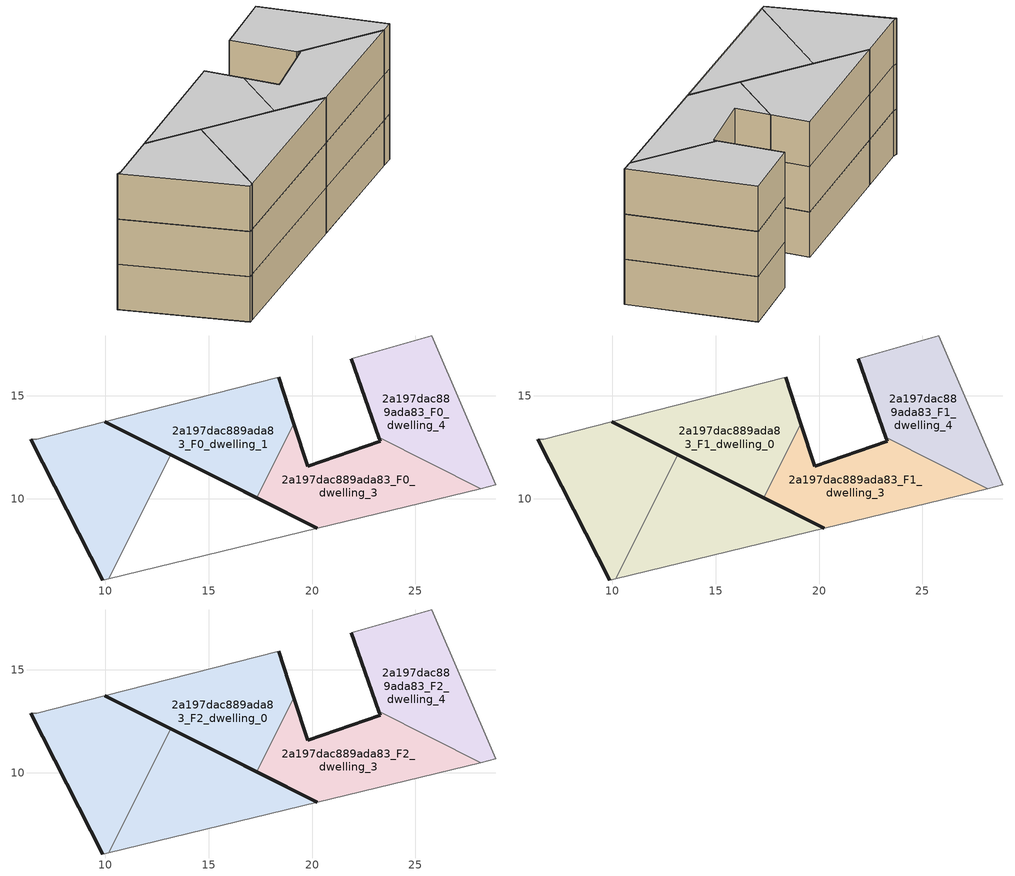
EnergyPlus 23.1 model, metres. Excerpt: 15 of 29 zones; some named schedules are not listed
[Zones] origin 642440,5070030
2a197dac889ada83_F0_dwelling_0
 floor ground (EU_floor_Construction): 17.32,10.06 19.12,13.65 18.39,15.89 9.97,13.73 z0; 10.16,6.15 13.16,12.14 9.97,13.73 6.68,12.89 6.38,12.89 9.88,6.08 z0
 wall outside (EU_wall_Construction): 9.88,6.08 6.38,12.89 / 9.97,13.73 13.16,12.14 z0:3
 wall adiabatic (EU_wall_Construction): 10.16,6.15 9.88,6.08 / 6.38,12.89 6.68,12.89 9.97,13.73 z0:3
 wall to 2a197dac889ada83_F0_dwelling_1 (EU_wall_Construction): 13.16,12.14 10.16,6.15 z0:3
2a197dac889ada83_F0_dwelling_1
 floor ground (EU_floor_Construction): 20.26,8.59 17.32,10.06 19.12,13.65 18.39,15.89 9.97,13.73 z0
 wall outside (EU_wall_Construction): 13.16,12.14 20.26,8.59 z0:3
 wall adiabatic (EU_wall_Construction): 20.26,8.59 10.16,6.15 z0:3
2a197dac889ada83_F0_dwelling_2
 floor ground (EU_floor_Construction): 17.32,10.06 19.12,13.65 18.39,15.89 9.97,13.73 z0; 10.16,6.15 13.16,12.14 9.97,13.73 6.68,12.89 6.38,12.89 9.88,6.08 z0
 wall outside (EU_wall_Construction): 18.39,15.89 19.12,13.65 / 17.32,10.06 9.97,13.73 z0:3
 wall adiabatic (EU_wall_Construction): 9.97,13.73 18.39,15.89 z0:3
 wall to 2a197dac889ada83_F0_dwelling_3 (EU_wall_Construction): 19.12,13.65 17.32,10.06 z0:3
2a197dac889ada83_F0_dwelling_3
 floor ground (EU_floor_Construction): 28.17,10.5 23.22,12.97 23.29,12.78 19.79,11.58 19.12,13.65 17.32,10.06 20.26,8.59 z0
 wall outside (EU_wall_Construction): 20.26,8.59 17.32,10.06 / 19.12,13.65 19.79,11.58 23.29,12.78 23.22,12.97 z0:3
 wall adiabatic (EU_wall_Construction): 28.17,10.5 20.26,8.59 z0:3
 wall to 2a197dac889ada83_F0_dwelling_4 (EU_wall_Construction): 23.22,12.97 28.17,10.5 z0:3
2a197dac889ada83_F0_dwelling_4
 floor ground (EU_floor_Construction): 28.89,10.68 25.79,17.88 21.89,16.79 23.22,12.97 28.17,10.5 z0
 wall outside (EU_wall_Construction): 23.22,12.97 21.89,16.79 z0:3
 wall adiabatic (EU_wall_Construction): 21.89,16.79 25.79,17.88 28.89,10.68 28.17,10.5 z0:3
2a197dac889ada83_F1_dwelling_0
 floor outside (EU_floor_Construction): 10.16,6.15 13.16,12.14 9.97,13.73 6.68,12.89 6.38,12.89 9.88,6.08 z3
 floor to 2a197dac889ada83_F0_dwelling_0 (EU_floor_Construction): 17.32,10.06 19.12,13.65 18.39,15.89 9.97,13.73 z3
 wall outside (EU_wall_Construction): 9.88,6.08 6.38,12.89 / 9.97,13.73 13.16,12.14 z3:6
 wall adiabatic (EU_wall_Construction): 10.16,6.15 9.88,6.08 / 6.38,12.89 6.68,12.89 9.97,13.73 z3:6
 wall to 2a197dac889ada83_F1_dwelling_1 (EU_wall_Construction): 13.16,12.14 10.16,6.15 z3:6
2a197dac889ada83_F1_dwelling_1
 floor outside (EU_floor_Construction): 20.26,8.59 13.16,12.14 10.16,6.15 z3; 20.26,8.59 17.32,10.06 19.12,13.65 18.39,15.89 9.97,13.73 z3
 wall outside (EU_wall_Construction): 13.16,12.14 20.26,8.59 z3:6
 wall adiabatic (EU_wall_Construction): 20.26,8.59 10.16,6.15 z3:6
2a197dac889ada83_F1_dwelling_2
 floor to 2a197dac889ada83_F0_dwelling_1 (EU_floor_Construction): 17.32,10.06 19.12,13.65 18.39,15.89 9.97,13.73 z3; 20.26,8.59 13.16,12.14 10.16,6.15 z3
 floor to 2a197dac889ada83_F0_dwelling_2 (EU_floor_Construction): 10.16,6.15 13.16,12.14 9.97,13.73 6.68,12.89 6.38,12.89 9.88,6.08 z3
 wall outside (EU_wall_Construction): 18.39,15.89 19.12,13.65 / 17.32,10.06 9.97,13.73 z3:6
 wall adiabatic (EU_wall_Construction): 9.97,13.73 18.39,15.89 z3:6
 wall to 2a197dac889ada83_F1_dwelling_3 (EU_wall_Construction): 19.12,13.65 17.32,10.06 z3:6
2a197dac889ada83_F1_dwelling_3
 floor to 2a197dac889ada83_F0_dwelling_3 (EU_floor_Construction): 28.17,10.5 23.22,12.97 23.29,12.78 19.79,11.58 19.12,13.65 17.32,10.06 20.26,8.59 z3
 wall outside (EU_wall_Construction): 20.26,8.59 17.32,10.06 / 19.12,13.65 19.79,11.58 23.29,12.78 23.22,12.97 z3:6
 wall adiabatic (EU_wall_Construction): 28.17,10.5 20.26,8.59 z3:6
 wall to 2a197dac889ada83_F1_dwelling_4 (EU_wall_Construction): 23.22,12.97 28.17,10.5 z3:6
2a197dac889ada83_F1_dwelling_4
 floor to 2a197dac889ada83_F0_dwelling_4 (EU_floor_Construction): 28.89,10.68 25.79,17.88 21.89,16.79 23.22,12.97 28.17,10.5 z3
 wall outside (EU_wall_Construction): 23.22,12.97 21.89,16.79 z3:6
 wall adiabatic (EU_wall_Construction): 21.89,16.79 25.79,17.88 28.89,10.68 28.17,10.5 z3:6
2a197dac889ada83_F2_dwelling_0
 floor outside (EU_floor_Construction): 10.16,6.15 13.16,12.14 9.97,13.73 6.68,12.89 6.38,12.89 9.88,6.08 z6
 floor to 2a197dac889ada83_F1_dwelling_0 (EU_floor_Construction): 17.32,10.06 19.12,13.65 18.39,15.89 9.97,13.73 z6
 wall outside (EU_wall_Construction): 9.88,6.08 6.38,12.89 / 9.97,13.73 13.16,12.14 z6:9
 wall adiabatic (EU_wall_Construction): 10.16,6.15 9.88,6.08 / 6.38,12.89 6.68,12.89 9.97,13.73 z6:9
 wall to 2a197dac889ada83_F2_dwelling_1 (EU_wall_Construction): 13.16,12.14 10.16,6.15 z6:9
 ceiling to 2a197dac889ada83_F3_dwelling_2 (EU_floor_Construction): 13.16,12.14 10.16,6.15 9.88,6.08 6.38,12.89 6.68,12.89 9.97,13.73 z9
 ceiling to 2a197dac889ada83_F3_dwelling_0 (EU_floor_Construction): 18.39,15.89 19.12,13.65 17.32,10.06 9.97,13.73 z9
2a197dac889ada83_F2_dwelling_1
 floor outside (EU_floor_Construction): 20.26,8.59 13.16,12.14 10.16,6.15 z6; 20.26,8.59 17.32,10.06 19.12,13.65 18.39,15.89 9.97,13.73 z6
 wall outside (EU_wall_Construction): 13.16,12.14 20.26,8.59 z6:9
 wall adiabatic (EU_wall_Construction): 20.26,8.59 10.16,6.15 z6:9
 ceiling to 2a197dac889ada83_F3_dwelling_2 (EU_floor_Construction): 20.26,8.59 10.16,6.15 13.16,12.14 z9; 18.39,15.89 19.12,13.65 17.32,10.06 9.97,13.73 z9
2a197dac889ada83_F2_dwelling_2
 floor to 2a197dac889ada83_F1_dwelling_1 (EU_floor_Construction): 17.32,10.06 19.12,13.65 18.39,15.89 9.97,13.73 z6; 20.26,8.59 13.16,12.14 10.16,6.15 z6
 floor to 2a197dac889ada83_F1_dwelling_2 (EU_floor_Construction): 10.16,6.15 13.16,12.14 9.97,13.73 6.68,12.89 6.38,12.89 9.88,6.08 z6
 wall outside (EU_wall_Construction): 18.39,15.89 19.12,13.65 / 17.32,10.06 9.97,13.73 z6:9
 wall adiabatic (EU_wall_Construction): 9.97,13.73 18.39,15.89 z6:9
 wall to 2a197dac889ada83_F2_dwelling_3 (EU_wall_Construction): 19.12,13.65 17.32,10.06 z6:9
 ceiling to 2a197dac889ada83_F3_dwelling_2 (EU_floor_Construction): 13.16,12.14 10.16,6.15 9.88,6.08 6.38,12.89 6.68,12.89 9.97,13.73 z9; 18.39,15.89 19.12,13.65 17.32,10.06 9.97,13.73 z9; 20.26,8.59 10.16,6.15 13.16,12.14 z9
2a197dac889ada83_F2_dwelling_3
 floor to 2a197dac889ada83_F1_dwelling_3 (EU_floor_Construction): 28.17,10.5 23.22,12.97 23.29,12.78 19.79,11.58 19.12,13.65 17.32,10.06 20.26,8.59 z6
 wall outside (EU_wall_Construction): 20.26,8.59 17.32,10.06 / 19.12,13.65 19.79,11.58 23.29,12.78 23.22,12.97 z6:9
 wall adiabatic (EU_wall_Construction): 28.17,10.5 20.26,8.59 z6:9
 wall to 2a197dac889ada83_F2_dwelling_4 (EU_wall_Construction): 23.22,12.97 28.17,10.5 z6:9
 ceiling to 2a197dac889ada83_F3_dwelling_3 (EU_floor_Construction): 28.17,10.5 20.26,8.59 17.32,10.06 19.12,13.65 19.79,11.58 23.29,12.78 23.22,12.97 z9
2a197dac889ada83_F2_dwelling_4
 floor to 2a197dac889ada83_F1_dwelling_4 (EU_floor_Construction): 28.89,10.68 25.79,17.88 21.89,16.79 23.22,12.97 28.17,10.5 z6
 wall outside (EU_wall_Construction): 23.22,12.97 21.89,16.79 z6:9
 wall adiabatic (EU_wall_Construction): 21.89,16.79 25.79,17.88 28.89,10.68 28.17,10.5 z6:9
 ceiling to 2a197dac889ada83_F3_dwelling_4 (EU_floor_Construction): 25.79,17.88 28.89,10.68 28.17,10.5 23.22,12.97 21.89,16.79 z9
[Building]
EU S2 Campaign: North Axis=0; Terrain=City; Solar Distribution=FullExterior
[Site:Location]
Lyon-Bron: Latitude=45.75; Longitude=5; Time Zone=1; Elevation=198
[SizingPeriod:WeatherFileDays]
AnnualSizingPeriod: Begin Month=1; Begin Day of Month=1; End Month=12; End Day of Month=31; Day of Week for Start Day=Monday; Use Weather File Daylight Saving Period=No; Use Weather File Rain and Snow Indicators=No
[MATERIAL]
EU_InternalMass_Material: Roughness=MediumRough; Thickness=0.1; Conductivity=1; Density=1800; Specific Heat=900; Thermal Absorptance=0.9; Solar Absorptance=0.7; Visible Absorptance=0.7
[MATERIAL:NOMASS] Roughness=MediumRough; Thermal Absorptance=0.9; Solar Absorptance=0.7; Visible Absorptance=0.7
Name | Thermal Resistance
EU_wall_NoMass | 0.776494
EU_floor_NoMass | 0.421597
[CONSTRUCTION]
EU_wall_Construction: EU_wall_NoMass
EU_floor_Construction: EU_floor_NoMass
EU_InternalMass_Construction: EU_InternalMass_Material
[ZONE] Type=1; Multiplier=1; Ceiling Height=autocalculate; Floor Area=autocalculate; Part of Total Floor Area=Yes
Name | Volume
2a197dac889ada83_F0_dwelling_0; 2a197dac889ada83_F1_dwelling_0; 2a197dac889ada83_F2_dwelling_0; 2a197dac889ada83_F0_dwelling_2 | 159.798
2a197dac889ada83_F0_dwelling_1 | 80.0654
2a197dac889ada83_F1_dwelling_1; 2a197dac889ada83_F2_dwelling_1 | 159.825
2a197dac889ada83_F1_dwelling_2; 2a197dac889ada83_F2_dwelling_2 | 239.552
2a197dac889ada83_F0_dwelling_3; 2a197dac889ada83_F1_dwelling_3; 2a197dac889ada83_F2_dwelling_3 | 80.053
2a197dac889ada83_F0_dwelling_4; 2a197dac889ada83_F1_dwelling_4; 2a197dac889ada83_F2_dwelling_4 | 79.1191
[INTERNALMASS] Construction=EU_InternalMass_Construction
Name | Zone or ZoneList | Surface Area
2a197dac889ada83_F0_dwelling_0_EU_InternalMass | 2a197dac889ada83_F0_dwelling_0 | 26.5819
2a197dac889ada83_F0_dwelling_1_EU_InternalMass | 2a197dac889ada83_F0_dwelling_1 | 26.5881
2a197dac889ada83_F0_dwelling_2_EU_InternalMass | 2a197dac889ada83_F0_dwelling_2 | 26.6851
2a197dac889ada83_F0_dwelling_3_EU_InternalMass | 2a197dac889ada83_F0_dwelling_3 | 26.6853
2a197dac889ada83_F0_dwelling_4_EU_InternalMass | 2a197dac889ada83_F0_dwelling_4 | 26.3728
2a197dac889ada83_F1_dwelling_0_EU_InternalMass | 2a197dac889ada83_F1_dwelling_0 | 26.5819
2a197dac889ada83_F1_dwelling_1_EU_InternalMass | 2a197dac889ada83_F1_dwelling_1 | 26.5881
2a197dac889ada83_F1_dwelling_2_EU_InternalMass | 2a197dac889ada83_F1_dwelling_2 | 26.6851
2a197dac889ada83_F1_dwelling_3_EU_InternalMass | 2a197dac889ada83_F1_dwelling_3 | 26.6853
2a197dac889ada83_F1_dwelling_4_EU_InternalMass | 2a197dac889ada83_F1_dwelling_4 | 26.3728
2a197dac889ada83_F2_dwelling_0_EU_InternalMass | 2a197dac889ada83_F2_dwelling_0 | 26.5819
2a197dac889ada83_F2_dwelling_1_EU_InternalMass | 2a197dac889ada83_F2_dwelling_1 | 26.5881
2a197dac889ada83_F2_dwelling_2_EU_InternalMass | 2a197dac889ada83_F2_dwelling_2 | 26.6851
2a197dac889ada83_F2_dwelling_3_EU_InternalMass | 2a197dac889ada83_F2_dwelling_3 | 26.6853
2a197dac889ada83_F2_dwelling_4_EU_InternalMass | 2a197dac889ada83_F2_dwelling_4 | 26.3728
[OTHEREQUIPMENT] Fuel Type=Electricity; Design Level Calculation Method=Watts/Area; Power per Zone Floor Area=1; Fraction Latent=0; Fraction Radiant=0; Fraction Lost=0; Carbon Dioxide Generation Rate=0; EndUse Subcategory=EU_Step8_InternalGains
Name | Zone or ZoneList or Space or SpaceList | Schedule
EU_Step8_InternalGain_2a197dac889ada83_F0_dwelling_0_f000 | 2a197dac889ada83_F0_dwelling_0 | EU_Step8_GainSchedule_2a197dac889ada83_F0_dwelling_0_f000
EU_Step8_InternalGain_2a197dac889ada83_F0_dwelling_1_f000 | 2a197dac889ada83_F0_dwelling_1 | EU_Step8_GainSchedule_2a197dac889ada83_F0_dwelling_1_f000
EU_Step8_InternalGain_2a197dac889ada83_F0_dwelling_2_f000 | 2a197dac889ada83_F0_dwelling_2 | EU_Step8_GainSchedule_2a197dac889ada83_F0_dwelling_2_f000
EU_Step8_InternalGain_2a197dac889ada83_F0_dwelling_3_f000 | 2a197dac889ada83_F0_dwelling_3 | EU_Step8_GainSchedule_2a197dac889ada83_F0_dwelling_3_f000
EU_Step8_InternalGain_2a197dac889ada83_F0_dwelling_4_f000 | 2a197dac889ada83_F0_dwelling_4 | EU_Step8_GainSchedule_2a197dac889ada83_F0_dwelling_4_f000
EU_Step8_InternalGain_2a197dac889ada83_F1_dwelling_0_f000 | 2a197dac889ada83_F1_dwelling_0 | EU_Step8_GainSchedule_2a197dac889ada83_F1_dwelling_0_f000
EU_Step8_InternalGain_2a197dac889ada83_F1_dwelling_1_f000 | 2a197dac889ada83_F1_dwelling_1 | EU_Step8_GainSchedule_2a197dac889ada83_F1_dwelling_1_f000
EU_Step8_InternalGain_2a197dac889ada83_F1_dwelling_2_f000 | 2a197dac889ada83_F1_dwelling_2 | EU_Step8_GainSchedule_2a197dac889ada83_F1_dwelling_2_f000
EU_Step8_InternalGain_2a197dac889ada83_F1_dwelling_3_f000 | 2a197dac889ada83_F1_dwelling_3 | EU_Step8_GainSchedule_2a197dac889ada83_F1_dwelling_3_f000
EU_Step8_InternalGain_2a197dac889ada83_F1_dwelling_4_f000 | 2a197dac889ada83_F1_dwelling_4 | EU_Step8_GainSchedule_2a197dac889ada83_F1_dwelling_4_f000
EU_Step8_InternalGain_2a197dac889ada83_F2_dwelling_0_f000 | 2a197dac889ada83_F2_dwelling_0 | EU_Step8_GainSchedule_2a197dac889ada83_F2_dwelling_0_f000
EU_Step8_InternalGain_2a197dac889ada83_F2_dwelling_1_f000 | 2a197dac889ada83_F2_dwelling_1 | EU_Step8_GainSchedule_2a197dac889ada83_F2_dwelling_1_f000
EU_Step8_InternalGain_2a197dac889ada83_F2_dwelling_2_f000 | 2a197dac889ada83_F2_dwelling_2 | EU_Step8_GainSchedule_2a197dac889ada83_F2_dwelling_2_f000
EU_Step8_InternalGain_2a197dac889ada83_F2_dwelling_3_f000 | 2a197dac889ada83_F2_dwelling_3 | EU_Step8_GainSchedule_2a197dac889ada83_F2_dwelling_3_f000
EU_Step8_InternalGain_2a197dac889ada83_F2_dwelling_4_f000 | 2a197dac889ada83_F2_dwelling_4 | EU_Step8_GainSchedule_2a197dac889ada83_F2_dwelling_4_f000
[ZONEVENTILATION:DESIGNFLOWRATE] Schedule=EU_AlwaysOn; Design Flow Rate Calculation Method=AirChanges/Hour; Air Changes per Hour=0.693814; Ventilation Type=Natural; Fan Pressure Rise=0; Fan Total Efficiency=1; Constant Term Coefficient=1; Temperature Term Coefficient=0; Velocity Term Coefficient=0; Velocity Squared Term Coefficient=0; Minimum Indoor Temperature=-100; Maximum Indoor Temperature=100; Delta Temperature=-100; Minimum Outdoor Temperature=-100; Maximum Outdoor Temperature=100; Maximum Wind Speed=40
Name | Zone or ZoneList or Space or SpaceList
EU_ConstantAir_2a197dac889ada83_F0_dwelling_0 | 2a197dac889ada83_F0_dwelling_0
EU_ConstantAir_2a197dac889ada83_F0_dwelling_1 | 2a197dac889ada83_F0_dwelling_1
EU_ConstantAir_2a197dac889ada83_F0_dwelling_2 | 2a197dac889ada83_F0_dwelling_2
EU_ConstantAir_2a197dac889ada83_F0_dwelling_3 | 2a197dac889ada83_F0_dwelling_3
EU_ConstantAir_2a197dac889ada83_F0_dwelling_4 | 2a197dac889ada83_F0_dwelling_4
EU_ConstantAir_2a197dac889ada83_F1_dwelling_0 | 2a197dac889ada83_F1_dwelling_0
EU_ConstantAir_2a197dac889ada83_F1_dwelling_1 | 2a197dac889ada83_F1_dwelling_1
EU_ConstantAir_2a197dac889ada83_F1_dwelling_2 | 2a197dac889ada83_F1_dwelling_2
EU_ConstantAir_2a197dac889ada83_F1_dwelling_3 | 2a197dac889ada83_F1_dwelling_3
EU_ConstantAir_2a197dac889ada83_F1_dwelling_4 | 2a197dac889ada83_F1_dwelling_4
EU_ConstantAir_2a197dac889ada83_F2_dwelling_0 | 2a197dac889ada83_F2_dwelling_0
EU_ConstantAir_2a197dac889ada83_F2_dwelling_1 | 2a197dac889ada83_F2_dwelling_1
EU_ConstantAir_2a197dac889ada83_F2_dwelling_2 | 2a197dac889ada83_F2_dwelling_2
EU_ConstantAir_2a197dac889ada83_F2_dwelling_3 | 2a197dac889ada83_F2_dwelling_3
EU_ConstantAir_2a197dac889ada83_F2_dwelling_4 | 2a197dac889ada83_F2_dwelling_4
[HVACTEMPLATE:THERMOSTAT] Constant Heating Setpoint=20; Constant Cooling Setpoint=50
EU_HeatOnly_2a197dac889ada83_F0_dwelling_0; EU_HeatOnly_2a197dac889ada83_F0_dwelling_1; EU_HeatOnly_2a197dac889ada83_F0_dwelling_2; EU_HeatOnly_2a197dac889ada83_F0_dwelling_3; EU_HeatOnly_2a197dac889ada83_F0_dwelling_4; EU_HeatOnly_2a197dac889ada83_F1_dwelling_0; EU_HeatOnly_2a197dac889ada83_F1_dwelling_1; EU_HeatOnly_2a197dac889ada83_F1_dwelling_2; EU_HeatOnly_2a197dac889ada83_F1_dwelling_3; EU_HeatOnly_2a197dac889ada83_F1_dwelling_4; EU_HeatOnly_2a197dac889ada83_F2_dwelling_0; EU_HeatOnly_2a197dac889ada83_F2_dwelling_1; EU_HeatOnly_2a197dac889ada83_F2_dwelling_2; EU_HeatOnly_2a197dac889ada83_F2_dwelling_3; EU_HeatOnly_2a197dac889ada83_F2_dwelling_4; EU_HeatOnly_2a197dac889ada83_F3_dwelling_0; EU_HeatOnly_2a197dac889ada83_F3_dwelling_1; EU_HeatOnly_2a197dac889ada83_F3_dwelling_2; EU_HeatOnly_2a197dac889ada83_F3_dwelling_3; EU_HeatOnly_2a197dac889ada83_F3_dwelling_4; EU_HeatOnly_2a197dac889ada83_F4_dwelling_0; EU_HeatOnly_2a197dac889ada83_F4_dwelling_1; EU_HeatOnly_2a197dac889ada83_F4_dwelling_2; EU_HeatOnly_2a197dac889ada83_F4_dwelling_3; EU_HeatOnly_2a197dac889ada83_F4_dwelling_4; EU_HeatOnly_2a197dac889ada83_F5_dwelling_0; EU_HeatOnly_2a197dac889ada83_F5_dwelling_1; EU_HeatOnly_2a197dac889ada83_F5_dwelling_2; EU_HeatOnly_2a197dac889ada83_F5_dwelling_3
[HVACTEMPLATE:ZONE:IDEALLOADSAIRSYSTEM] System Availability Schedule=EU_AlwaysOn; Maximum Heating Supply Air Temperature=50; Minimum Cooling Supply Air Temperature=13; Maximum Heating Supply Air Humidity Ratio=0.0156; Minimum Cooling Supply Air Humidity Ratio=0.0077; Heating Limit=NoLimit; Cooling Limit=NoLimit; Heating Availability Schedule=EU_AlwaysOn; Cooling Availability Schedule=EU_CoolingOff; Dehumidification Control Type=ConstantSensibleHeatRatio; Cooling Sensible Heat Ratio=0.7; Dehumidification Setpoint=60; Humidification Control Type=None; Humidification Setpoint=30; Outdoor Air Method=None; Outdoor Air Flow Rate per Person=0.00944; Outdoor Air Flow Rate per Zone Floor Area=0; Outdoor Air Flow Rate per Zone=0; Demand Controlled Ventilation Type=None; Outdoor Air Economizer Type=NoEconomizer; Heat Recovery Type=None; Sensible Heat Recovery Effectiveness=0.7; Latent Heat Recovery Effectiveness=0.65
Name | Template Thermostat
2a197dac889ada83_F0_dwelling_0 | EU_HeatOnly_2a197dac889ada83_F0_dwelling_0
2a197dac889ada83_F0_dwelling_1 | EU_HeatOnly_2a197dac889ada83_F0_dwelling_1
2a197dac889ada83_F0_dwelling_2 | EU_HeatOnly_2a197dac889ada83_F0_dwelling_2
2a197dac889ada83_F0_dwelling_3 | EU_HeatOnly_2a197dac889ada83_F0_dwelling_3
2a197dac889ada83_F0_dwelling_4 | EU_HeatOnly_2a197dac889ada83_F0_dwelling_4
2a197dac889ada83_F1_dwelling_0 | EU_HeatOnly_2a197dac889ada83_F1_dwelling_0
2a197dac889ada83_F1_dwelling_1 | EU_HeatOnly_2a197dac889ada83_F1_dwelling_1
2a197dac889ada83_F1_dwelling_2 | EU_HeatOnly_2a197dac889ada83_F1_dwelling_2
2a197dac889ada83_F1_dwelling_3 | EU_HeatOnly_2a197dac889ada83_F1_dwelling_3
2a197dac889ada83_F1_dwelling_4 | EU_HeatOnly_2a197dac889ada83_F1_dwelling_4
2a197dac889ada83_F2_dwelling_0 | EU_HeatOnly_2a197dac889ada83_F2_dwelling_0
2a197dac889ada83_F2_dwelling_1 | EU_HeatOnly_2a197dac889ada83_F2_dwelling_1
2a197dac889ada83_F2_dwelling_2 | EU_HeatOnly_2a197dac889ada83_F2_dwelling_2
2a197dac889ada83_F2_dwelling_3 | EU_HeatOnly_2a197dac889ada83_F2_dwelling_3
2a197dac889ada83_F2_dwelling_4 | EU_HeatOnly_2a197dac889ada83_F2_dwelling_4
[SIZING:ZONE] Zone Cooling Design Supply Air Temperature Input Method=SupplyAirTemperature; Zone Cooling Design Supply Air Temperature=13; Zone Heating Design Supply Air Temperature Input Method=SupplyAirTemperature; Zone Heating Design Supply Air Temperature=50; Zone Cooling Design Supply Air Humidity Ratio=0.008; Zone Heating Design Supply Air Humidity Ratio=0.008; Cooling Design Air Flow Method=DesignDay; Cooling Design Air Flow Rate=0; Cooling Minimum Air Flow per Zone Floor Area=0.000762; Cooling Minimum Air Flow=0; Cooling Minimum Air Flow Fraction=0.2; Heating Design Air Flow Method=DesignDay; Heating Design Air Flow Rate=0; Heating Maximum Air Flow per Zone Floor Area=0.002032; Heating Maximum Air Flow=0.141576; Heating Maximum Air Flow Fraction=0.3; Account for Dedicated Outdoor Air System=No; Dedicated Outdoor Air System Control Strategy=NeutralSupplyAir; Dedicated Outdoor Air Low Setpoint Temperature for Design=autosize; Dedicated Outdoor Air High Setpoint Temperature for Design=autosize; Zone Load Sizing Method=Sensible Load Only No Latent Load; Zone Latent Cooling Design Supply Air Humidity Ratio Input Method=HumidityRatioDifference; Zone Cooling Design Supply Air Humidity Ratio Difference=0.005; Zone Latent Heating Design Supply Air Humidity Ratio Input Method=HumidityRatioDifference; Zone Humidification Design Supply Air Humidity Ratio Difference=0.005
2a197dac889ada83_F0_dwelling_0; 2a197dac889ada83_F0_dwelling_1; 2a197dac889ada83_F0_dwelling_2; 2a197dac889ada83_F0_dwelling_3; 2a197dac889ada83_F0_dwelling_4; 2a197dac889ada83_F1_dwelling_0; 2a197dac889ada83_F1_dwelling_1; 2a197dac889ada83_F1_dwelling_2
